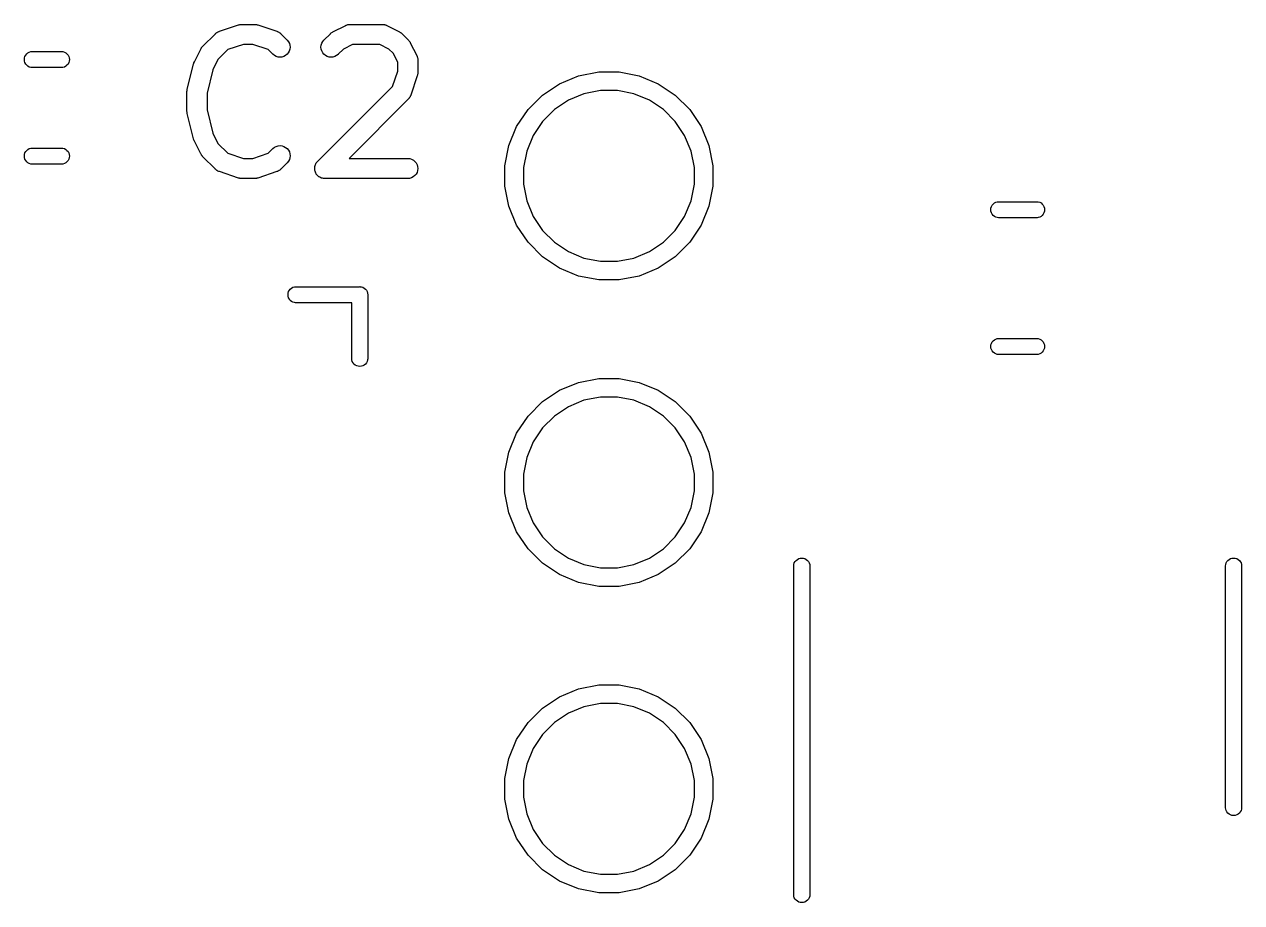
# Model space of a CAD drawing. Extents: x 102.5 to 118.7, y -90 to -77.9.
# Drawn here: x 108.67 to 117.75, y -84.41 to -77.86 of the extents above; entities that cross this region are included whole.
import ezdxf

# ---------------------------------------------------------------- set-up
doc = ezdxf.new("R2010")
doc.units = 0
doc.layers.add('BLACK', color=7, linetype='CONTINUOUS')

msp = doc.modelspace()

# ---------------------------------------------------------------- linework, layer by layer
at = {"layer": 'BLACK', "linetype": 'CONTINUOUS'}
for p, q in [((110.125, -77.9148), (110.268, -77.8672)), ((110.268, -77.8672), (110.269, -77.8669)), ((110.269, -77.8669), (110.273, -77.866)), ((110.273, -77.866), (110.277, -77.8648)), ((110.277, -77.8648), (110.28, -77.8645)), ((110.28, -77.8645), (110.283, -77.8639)), ((110.283, -77.8639), (110.287, -77.8638)), ((110.287, -77.8638), (110.292, -77.8634)), ((110.292, -77.8634), (110.387, -77.8634)), ((110.387, -77.8634), (110.388, -77.8634)), ((110.388, -77.8634), (110.392, -77.8639)), ((110.392, -77.8639), (110.396, -77.864)), ((110.396, -77.864), (110.399, -77.8647)), ((110.399, -77.8647), (110.402, -77.865)), ((110.402, -77.865), (110.406, -77.8663)), ((110.406, -77.8663), (110.411, -77.8672)), ((110.411, -77.8672), (110.553, -77.9148)), ((110.972, -77.9189), (111.068, -77.8713)), ((111.068, -77.8713), (111.069, -77.8708)), ((111.069, -77.8708), (111.071, -77.8701)), ((111.071, -77.8701), (111.073, -77.869)), ((111.073, -77.869), (111.077, -77.8676)), ((111.077, -77.8676), (111.082, -77.8658)), ((111.082, -77.8658), (111.084, -77.8654)), ((111.084, -77.8654), (111.087, -77.8648)), ((111.087, -77.8648), (111.092, -77.8643)), ((111.092, -77.8643), (111.097, -77.8635)), ((111.097, -77.8635), (111.099, -77.8636)), ((111.099, -77.8636), (111.101, -77.8634)), ((111.101, -77.8634), (111.339, -77.8634)), ((111.339, -77.8634), (111.34, -77.8634)), ((111.34, -77.8634), (111.342, -77.8636)), ((111.342, -77.8636), (111.345, -77.8636)), ((111.345, -77.8636), (111.35, -77.8644)), ((111.35, -77.8644), (111.355, -77.865)), ((111.355, -77.865), (111.357, -77.8657)), ((111.357, -77.8657), (111.359, -77.8661)), ((111.359, -77.8661), (111.364, -77.8679)), ((111.364, -77.8679), (111.369, -77.8694)), ((111.369, -77.8694), (111.371, -77.8705)), ((111.371, -77.8705), (111.373, -77.8713)), ((111.373, -77.8713), (111.468, -77.9189)), ((110, -78.0282), (110.096, -77.933)), ((110.096, -77.9322), (110.098, -77.9309)), ((110.096, -77.933), (110.096, -77.9322)), ((110.098, -77.9309), (110.1, -77.9293)), ((110.1, -77.9293), (110.104, -77.9263)), ((110.104, -77.9263), (110.108, -77.9231)), ((110.108, -77.9231), (110.11, -77.9221)), ((110.11, -77.9221), (110.112, -77.9208)), ((110.112, -77.9208), (110.116, -77.9187)), ((110.116, -77.9187), (110.121, -77.9164)), ((110.121, -77.9164), (110.123, -77.9157)), ((110.123, -77.9157), (110.125, -77.9148)), ((110.553, -77.9148), (110.554, -77.9152)), ((110.554, -77.9152), (110.556, -77.9161)), ((110.556, -77.9161), (110.559, -77.9168)), ((110.559, -77.9168), (110.563, -77.9192)), ((110.563, -77.9192), (110.568, -77.9213)), ((110.568, -77.9213), (110.569, -77.9226)), ((110.569, -77.9226), (110.571, -77.9237)), ((110.571, -77.9237), (110.575, -77.9269)), ((110.575, -77.9269), (110.58, -77.9299)), ((110.58, -77.9299), (110.581, -77.9316)), ((110.581, -77.9316), (110.583, -77.933)), ((110.583, -77.933), (110.63, -77.9806)), ((110.905, -77.9806), (110.953, -77.933)), ((110.953, -77.933), (110.954, -77.9322)), ((110.954, -77.9322), (110.957, -77.9296)), ((110.957, -77.9296), (110.96, -77.9267)), ((110.96, -77.9267), (110.963, -77.925)), ((110.963, -77.925), (110.965, -77.9231)), ((110.965, -77.9231), (110.969, -77.9212)), ((110.969, -77.9212), (110.972, -77.9189)), ((111.468, -77.9189), (111.469, -77.9194)), ((111.469, -77.9194), (111.472, -77.9217)), ((111.472, -77.9217), (111.476, -77.9237)), ((111.476, -77.9237), (111.479, -77.9257)), ((111.479, -77.9257), (111.481, -77.9274)), ((111.481, -77.9274), (111.484, -77.9303)), ((111.484, -77.9303), (111.488, -77.933)), ((111.488, -77.933), (111.535, -77.9806)), ((109.939, -78.1429), (109.986, -78.0477)), ((109.986, -78.0477), (109.987, -78.0468)), ((109.987, -78.0468), (109.989, -78.0432)), ((109.989, -78.0432), (109.991, -78.0395)), ((109.991, -78.0395), (109.993, -78.0371)), ((109.993, -78.0371), (109.995, -78.0345)), ((109.995, -78.0345), (109.998, -78.0315)), ((109.998, -78.0315), (110, -78.0282)), ((110.189, -78.0516), (110.115, -78.1257)), ((110.304, -78.0134), (110.189, -78.0516)), ((110.375, -78.0134), (110.304, -78.0134)), ((110.489, -78.0516), (110.375, -78.0134)), ((110.524, -78.0867), (110.489, -78.0516)), ((110.63, -77.9806), (110.631, -77.9813)), ((110.631, -77.9813), (110.64, -77.9928)), ((110.64, -77.9928), (110.647, -78.0058)), ((110.651, -78.049), (110.646, -78.0629)), ((110.647, -78.0058), (110.651, -78.0198)), ((110.651, -78.0198), (110.652, -78.0344)), ((110.652, -78.0344), (110.651, -78.049)), ((110.883, -78.0334), (110.885, -78.0188)), ((110.885, -78.0479), (110.883, -78.0334)), ((110.885, -78.0188), (110.889, -78.0048)), ((110.889, -78.062), (110.885, -78.0479)), ((110.889, -78.0048), (110.896, -77.9919)), ((110.896, -78.0749), (110.889, -78.062)), ((110.896, -77.9919), (110.905, -77.9806)), ((111.05, -78.0476), (111.011, -78.0867)), ((111.119, -78.0134), (111.05, -78.0476)), ((111.322, -78.0134), (111.119, -78.0134)), ((111.39, -78.0476), (111.322, -78.0134)), ((111.42, -78.078), (111.39, -78.0476)), ((111.535, -77.9806), (111.536, -77.9813)), ((111.536, -77.9813), (111.538, -77.9846)), ((111.538, -77.9846), (111.541, -77.9877)), ((111.541, -77.9877), (111.543, -77.9903)), ((111.543, -77.9903), (111.545, -77.9928)), ((111.545, -77.9928), (111.547, -77.9965)), ((111.547, -77.9965), (111.549, -78.0001)), ((111.549, -78.0001), (111.597, -78.0953)), ((108.671, -78.126), (108.672, -78.1142)), ((108.672, -78.1378), (108.671, -78.126)), ((108.672, -78.1142), (108.675, -78.1029)), ((108.675, -78.1491), (108.672, -78.1378)), ((108.675, -78.1029), (108.681, -78.0925)), ((108.681, -78.1595), (108.675, -78.1491)), ((108.681, -78.0925), (108.689, -78.0834)), ((108.689, -78.0834), (108.698, -78.0759)), ((108.698, -78.0759), (108.708, -78.0703)), ((108.708, -78.0703), (108.719, -78.0669)), ((108.719, -78.0669), (108.728, -78.066)), ((108.728, -78.066), (108.95, -78.066)), ((108.95, -78.066), (108.959, -78.0669)), ((108.959, -78.0669), (108.97, -78.0703)), ((108.97, -78.0703), (108.98, -78.0759)), ((108.98, -78.0759), (108.989, -78.0834)), ((108.989, -78.0834), (108.997, -78.0925)), ((108.997, -78.0925), (109.003, -78.1029)), ((109.003, -78.1491), (108.997, -78.1595)), ((109.003, -78.1029), (109.006, -78.1142)), ((109.006, -78.1378), (109.003, -78.1491)), ((109.006, -78.1142), (109.007, -78.126)), ((109.007, -78.126), (109.006, -78.1378)), ((109.934, -78.1566), (109.936, -78.1501)), ((109.936, -78.1501), (109.939, -78.1436)), ((109.939, -78.1433), (109.939, -78.1429)), ((109.939, -78.1436), (109.939, -78.1433)), ((110.115, -78.1257), (110.077, -78.2027)), ((110.536, -78.0959), (110.524, -78.0867)), ((110.549, -78.1029), (110.536, -78.0959)), ((110.563, -78.1071), (110.549, -78.1029)), ((110.577, -78.1086), (110.563, -78.1071)), ((110.592, -78.1072), (110.577, -78.1086)), ((110.606, -78.1031), (110.592, -78.1072)), ((110.619, -78.0962), (110.606, -78.1031)), ((110.63, -78.087), (110.619, -78.0962)), ((110.639, -78.0758), (110.63, -78.087)), ((110.646, -78.0629), (110.639, -78.0758)), ((110.905, -78.0863), (110.896, -78.0749)), ((110.916, -78.0957), (110.905, -78.0863)), ((110.929, -78.1027), (110.916, -78.0957)), ((110.943, -78.107), (110.929, -78.1027)), ((110.957, -78.1086), (110.943, -78.107)), ((110.972, -78.1073), (110.957, -78.1086)), ((110.986, -78.1033), (110.972, -78.1073)), ((110.999, -78.0965), (110.986, -78.1033)), ((111.011, -78.0874), (110.999, -78.0965)), ((111.011, -78.0867), (111.011, -78.0874)), ((111.455, -78.1466), (111.42, -78.078)), ((111.455, -78.2119), (111.455, -78.1466)), ((111.597, -78.0953), (111.597, -78.0963)), ((111.597, -78.0963), (111.598, -78.0983)), ((111.598, -78.0983), (111.599, -78.1003)), ((111.599, -78.1003), (111.601, -78.1052)), ((111.601, -78.1052), (111.602, -78.11)), ((111.602, -78.11), (111.603, -78.1122)), ((111.603, -78.1122), (111.603, -78.1143)), ((111.603, -78.1143), (111.604, -78.1194)), ((111.604, -78.1194), (111.605, -78.1245)), ((111.605, -78.1245), (111.604, -78.1267)), ((111.604, -78.1267), (111.605, -78.1289)), ((111.605, -78.1289), (111.605, -78.2241)), ((108.689, -78.1686), (108.681, -78.1595)), ((108.698, -78.1761), (108.689, -78.1686)), ((108.708, -78.1817), (108.698, -78.1761)), ((108.719, -78.1851), (108.708, -78.1817)), ((108.728, -78.186), (108.719, -78.1851)), ((108.95, -78.186), (108.728, -78.186)), ((108.959, -78.1851), (108.95, -78.186)), ((108.97, -78.1817), (108.959, -78.1851)), ((108.98, -78.1761), (108.97, -78.1817)), ((108.989, -78.1686), (108.98, -78.1761)), ((108.997, -78.1595), (108.989, -78.1686)), ((109.886, -78.3488), (109.933, -78.1583)), ((109.933, -78.1573), (109.934, -78.1569)), ((109.933, -78.1583), (109.933, -78.1573)), ((109.934, -78.1569), (109.934, -78.1566)), ((110.077, -78.2027), (110.033, -78.3762)), ((111.417, -78.3264), (111.455, -78.2119)), ((111.602, -78.2437), (111.601, -78.2478)), ((111.603, -78.2397), (111.602, -78.2437)), ((111.604, -78.2335), (111.603, -78.2366)), ((111.603, -78.2366), (111.603, -78.2397)), ((111.605, -78.2251), (111.604, -78.2293)), ((111.604, -78.2293), (111.604, -78.2335)), ((111.605, -78.2241), (111.605, -78.2251)), ((112.804, -78.2476), (112.954, -78.2178)), ((112.954, -78.2178), (113.106, -78.2178)), ((113.106, -78.2178), (113.256, -78.2476)), ((110.858, -78.8853), (111.417, -78.3264)), ((111.601, -78.2478), (111.553, -78.3907)), ((112.535, -78.3911), (112.662, -78.3061)), ((112.662, -78.3061), (112.804, -78.2476)), ((113.256, -78.2476), (113.398, -78.3061)), ((113.398, -78.3061), (113.525, -78.3911)), ((109.883, -78.3632), (109.884, -78.3573)), ((109.883, -78.3646), (109.883, -78.3632)), ((109.883, -78.3659), (109.883, -78.3646)), ((109.883, -78.367), (109.883, -78.3659)), ((109.883, -78.5098), (109.883, -78.367)), ((109.884, -78.3573), (109.885, -78.3514)), ((109.885, -78.3501), (109.886, -78.3488)), ((109.885, -78.3514), (109.885, -78.3501)), ((110.033, -78.3762), (110.033, -78.5006)), ((111.535, -78.42), (111.092, -78.8634)), ((111.537, -78.4183), (111.535, -78.42)), ((111.538, -78.4168), (111.537, -78.4183)), ((111.541, -78.4126), (111.538, -78.4168)), ((111.544, -78.4087), (111.541, -78.4126)), ((111.545, -78.4067), (111.544, -78.4087)), ((111.547, -78.4049), (111.545, -78.4067)), ((111.549, -78.4003), (111.547, -78.4049)), ((111.551, -78.3958), (111.549, -78.4003)), ((111.552, -78.3937), (111.551, -78.3958)), ((111.553, -78.3917), (111.552, -78.3937)), ((111.553, -78.3907), (111.553, -78.3917)), ((112.427, -78.4992), (112.535, -78.3911)), ((112.844, -78.3816), (112.728, -78.4296)), ((112.967, -78.3571), (112.844, -78.3816)), ((113.093, -78.3571), (112.967, -78.3571)), ((113.216, -78.3816), (113.093, -78.3571)), ((113.332, -78.4296), (113.216, -78.3816)), ((113.525, -78.3911), (113.633, -78.4992)), ((109.883, -78.5111), (109.883, -78.5098)), ((109.883, -78.5125), (109.883, -78.5111)), ((109.884, -78.5184), (109.883, -78.5125)), ((110.033, -78.5006), (110.077, -78.6741)), ((112.342, -78.6263), (112.427, -78.4992)), ((112.624, -78.4993), (112.535, -78.588)), ((112.728, -78.4296), (112.624, -78.4993)), ((113.436, -78.4993), (113.332, -78.4296)), ((113.525, -78.588), (113.436, -78.4993)), ((113.633, -78.4992), (113.718, -78.6263)), ((109.885, -78.5244), (109.884, -78.5184)), ((109.885, -78.5257), (109.885, -78.5244)), ((109.885, -78.527), (109.885, -78.5257)), ((109.886, -78.528), (109.885, -78.527)), ((109.933, -78.7185), (109.886, -78.528)), ((112.535, -78.588), (112.466, -78.6923)), ((113.594, -78.6923), (113.525, -78.588)), ((110.077, -78.6741), (110.115, -78.7511)), ((112.284, -78.7676), (112.342, -78.6263)), ((112.466, -78.6923), (112.418, -78.8082)), ((113.642, -78.8082), (113.594, -78.6923)), ((113.718, -78.6263), (113.776, -78.7676)), ((108.708, -78.7903), (108.719, -78.7869)), ((108.719, -78.7869), (108.728, -78.786)), ((108.728, -78.786), (108.95, -78.786)), ((108.95, -78.786), (108.959, -78.7869)), ((108.959, -78.7869), (108.97, -78.7903)), ((109.933, -78.7188), (109.933, -78.7185)), ((109.933, -78.7191), (109.933, -78.7188)), ((109.936, -78.7256), (109.933, -78.7191)), ((109.938, -78.7323), (109.936, -78.7256)), ((109.938, -78.7326), (109.938, -78.7323)), ((109.938, -78.7329), (109.938, -78.7326)), ((109.939, -78.7338), (109.938, -78.7329)), ((109.986, -78.8291), (109.939, -78.7338)), ((110.115, -78.7511), (110.189, -78.8252)), ((110.525, -78.7894), (110.536, -78.7802)), ((110.536, -78.7802), (110.549, -78.7735)), ((110.549, -78.7735), (110.564, -78.7694)), ((110.564, -78.7694), (110.578, -78.7681)), ((110.578, -78.7681), (110.593, -78.7697)), ((110.593, -78.7697), (110.607, -78.7741)), ((110.607, -78.7741), (110.619, -78.7811)), ((110.619, -78.7811), (110.631, -78.7905)), ((112.254, -78.9175), (112.284, -78.7676)), ((113.776, -78.7676), (113.806, -78.9175)), ((108.671, -78.846), (108.672, -78.8342)), ((108.672, -78.8578), (108.671, -78.846)), ((108.672, -78.8342), (108.675, -78.8229)), ((108.675, -78.8691), (108.672, -78.8578)), ((108.675, -78.8229), (108.681, -78.8125)), ((108.681, -78.8795), (108.675, -78.8691)), ((108.681, -78.8125), (108.689, -78.8034)), ((108.689, -78.8034), (108.698, -78.7959)), ((108.698, -78.7959), (108.708, -78.7903)), ((108.97, -78.7903), (108.98, -78.7959)), ((108.98, -78.7959), (108.989, -78.8034)), ((108.989, -78.8034), (108.997, -78.8125)), ((108.997, -78.8125), (109.003, -78.8229)), ((109.003, -78.8691), (108.997, -78.8795)), ((109.003, -78.8229), (109.006, -78.8342)), ((109.006, -78.8578), (109.003, -78.8691)), ((109.006, -78.8342), (109.007, -78.846)), ((109.007, -78.846), (109.006, -78.8578)), ((109.989, -78.8326), (109.986, -78.8291)), ((109.991, -78.8364), (109.989, -78.8326)), ((109.993, -78.8388), (109.991, -78.8364)), ((109.994, -78.8415), (109.993, -78.8388)), ((109.997, -78.8445), (109.994, -78.8415)), ((110, -78.8478), (109.997, -78.8445)), ((110, -78.8486), (110, -78.8478)), ((110.096, -78.9438), (110, -78.8486)), ((110.189, -78.8252), (110.304, -78.8634)), ((110.304, -78.8634), (110.375, -78.8634)), ((110.375, -78.8634), (110.489, -78.8252)), ((110.489, -78.8252), (110.524, -78.7901)), ((110.524, -78.7901), (110.525, -78.7894)), ((110.631, -78.7905), (110.64, -78.8019)), ((110.64, -78.8019), (110.647, -78.8148)), ((110.647, -78.872), (110.64, -78.8849)), ((110.647, -78.8148), (110.651, -78.8288)), ((110.651, -78.858), (110.647, -78.872)), ((110.651, -78.8288), (110.652, -78.8434)), ((110.652, -78.8434), (110.651, -78.858)), ((111.092, -78.8634), (111.53, -78.8634)), ((111.53, -78.8634), (111.531, -78.8634)), ((111.531, -78.8634), (111.545, -78.865)), ((111.545, -78.865), (111.559, -78.8694)), ((111.559, -78.8694), (111.572, -78.8765)), ((111.572, -78.8765), (111.583, -78.8859)), ((112.418, -78.8082), (112.393, -78.9313)), ((113.667, -78.9313), (113.642, -78.8082)), ((108.689, -78.8886), (108.681, -78.8795)), ((108.698, -78.8961), (108.689, -78.8886)), ((108.708, -78.9017), (108.698, -78.8961)), ((108.719, -78.9051), (108.708, -78.9017)), ((108.728, -78.906), (108.719, -78.9051)), ((108.95, -78.906), (108.728, -78.906)), ((108.959, -78.9051), (108.95, -78.906)), ((108.97, -78.9017), (108.959, -78.9051)), ((108.98, -78.8961), (108.97, -78.9017)), ((108.989, -78.8886), (108.98, -78.8961)), ((108.997, -78.8795), (108.989, -78.8886)), ((110.097, -78.9452), (110.096, -78.9438)), ((110.099, -78.9468), (110.097, -78.9452)), ((110.103, -78.9498), (110.099, -78.9468)), ((110.107, -78.9531), (110.103, -78.9498)), ((110.109, -78.9541), (110.107, -78.9531)), ((110.111, -78.9554), (110.109, -78.9541)), ((110.115, -78.9576), (110.111, -78.9554)), ((110.12, -78.96), (110.115, -78.9576)), ((110.122, -78.9606), (110.12, -78.96)), ((110.124, -78.9616), (110.122, -78.9606)), ((110.125, -78.9619), (110.124, -78.9616)), ((110.268, -79.0095), (110.125, -78.9619)), ((110.553, -78.9619), (110.411, -79.0095)), ((110.555, -78.961), (110.553, -78.9619)), ((110.558, -78.9604), (110.555, -78.961)), ((110.562, -78.958), (110.558, -78.9604)), ((110.567, -78.956), (110.562, -78.958)), ((110.569, -78.9547), (110.567, -78.956)), ((110.571, -78.9537), (110.569, -78.9547)), ((110.575, -78.9505), (110.571, -78.9537)), ((110.579, -78.9475), (110.575, -78.9505)), ((110.58, -78.9459), (110.579, -78.9475)), ((110.582, -78.9445), (110.58, -78.9459)), ((110.583, -78.9438), (110.582, -78.9445)), ((110.63, -78.8962), (110.583, -78.9438)), ((110.64, -78.8849), (110.63, -78.8962)), ((110.836, -78.9308), (110.837, -78.9236)), ((110.836, -78.9379), (110.836, -78.9308)), ((110.836, -78.938), (110.836, -78.9379)), ((110.836, -78.9381), (110.836, -78.938)), ((110.836, -78.9453), (110.836, -78.9381)), ((110.837, -78.9524), (110.836, -78.9453)), ((110.837, -78.9233), (110.839, -78.9164)), ((110.837, -78.9234), (110.837, -78.9233)), ((110.837, -78.9236), (110.837, -78.9234)), ((110.837, -78.9526), (110.837, -78.9524)), ((110.837, -78.9527), (110.837, -78.9526)), ((110.839, -78.9596), (110.837, -78.9527)), ((110.839, -78.9164), (110.841, -78.9096)), ((110.841, -78.9665), (110.839, -78.9596)), ((110.841, -78.9094), (110.842, -78.9093)), ((110.841, -78.9096), (110.841, -78.9094)), ((110.841, -78.9666), (110.841, -78.9665)), ((110.841, -78.9667), (110.841, -78.9666)), ((110.845, -78.9733), (110.841, -78.9667)), ((110.842, -78.9093), (110.845, -78.903)), ((110.845, -78.903), (110.848, -78.8967)), ((110.848, -78.8964), (110.853, -78.8909)), ((110.848, -78.8966), (110.848, -78.8964)), ((110.848, -78.8967), (110.848, -78.8966)), ((110.853, -78.8909), (110.858, -78.8853)), ((111.583, -78.8859), (111.592, -78.8973)), ((111.592, -78.8973), (111.599, -78.9103)), ((111.599, -78.9674), (111.592, -78.9803)), ((111.599, -78.9103), (111.603, -78.9243)), ((111.603, -78.9535), (111.599, -78.9674)), ((111.603, -78.9243), (111.605, -78.9389)), ((111.605, -78.9389), (111.603, -78.9535)), ((112.254, -79.0705), (112.254, -78.9175)), ((112.393, -78.9313), (112.393, -79.0567)), ((113.667, -79.0567), (113.667, -78.9313)), ((113.806, -78.9175), (113.806, -79.0705)), ((110.272, -79.0105), (110.268, -79.0095)), ((110.276, -79.0117), (110.272, -79.0105)), ((110.279, -79.0121), (110.276, -79.0117)), ((110.282, -79.0128), (110.279, -79.0121)), ((110.286, -79.0129), (110.282, -79.0128)), ((110.291, -79.0134), (110.286, -79.0129)), ((110.292, -79.0134), (110.291, -79.0134)), ((110.387, -79.0134), (110.292, -79.0134)), ((110.391, -79.013), (110.387, -79.0134)), ((110.395, -79.0129), (110.391, -79.013)), ((110.398, -79.0123), (110.395, -79.0129)), ((110.401, -79.012), (110.398, -79.0123)), ((110.405, -79.0107), (110.401, -79.012)), ((110.41, -79.0099), (110.405, -79.0107)), ((110.411, -79.0095), (110.41, -79.0099)), ((110.848, -78.9794), (110.845, -78.9733)), ((110.848, -78.9795), (110.848, -78.9794)), ((110.848, -78.9797), (110.848, -78.9795)), ((110.853, -78.9853), (110.848, -78.9797)), ((110.857, -78.9909), (110.853, -78.9853)), ((110.857, -78.991), (110.857, -78.9909)), ((110.857, -78.9909), (110.857, -78.9909)), ((110.863, -78.9956), (110.857, -78.991)), ((110.868, -79.0003), (110.863, -78.9956)), ((110.869, -79.0004), (110.868, -79.0003)), ((110.868, -79.0003), (110.868, -79.0003)), ((110.875, -79.0039), (110.869, -79.0004)), ((110.881, -79.0073), (110.875, -79.0039)), ((110.881, -79.0074), (110.881, -79.0073)), ((110.888, -79.0096), (110.881, -79.0074)), ((110.881, -79.0074), (110.881, -79.0074)), ((110.895, -79.0117), (110.888, -79.0096)), ((110.895, -79.0118), (110.895, -79.0117)), ((110.902, -79.0126), (110.895, -79.0118)), ((110.895, -79.0118), (110.895, -79.0118)), ((110.91, -79.0134), (110.902, -79.0126)), ((110.911, -79.0134), (110.91, -79.0134)), ((110.91, -79.0134), (110.91, -79.0134)), ((110.91, -79.0134), (110.91, -79.0134)), ((110.91, -79.0134), (110.91, -79.0134)), ((111.53, -79.0134), (110.911, -79.0134)), ((111.544, -79.012), (111.53, -79.0134)), ((111.558, -79.0077), (111.544, -79.012)), ((111.571, -79.0008), (111.558, -79.0077)), ((111.583, -78.9916), (111.571, -79.0008)), ((111.592, -78.9803), (111.583, -78.9916)), ((112.393, -79.0567), (112.418, -79.1798)), ((113.642, -79.1798), (113.667, -79.0567)), ((112.284, -79.2204), (112.254, -79.0705)), ((113.806, -79.0705), (113.776, -79.2204)), ((112.342, -79.3617), (112.284, -79.2204)), ((112.418, -79.1798), (112.466, -79.2957)), ((113.594, -79.2957), (113.642, -79.1798)), ((113.776, -79.2204), (113.718, -79.3617)), ((115.877, -79.246), (115.878, -79.2342)), ((115.878, -79.2342), (115.882, -79.2229)), ((115.882, -79.2229), (115.887, -79.2125)), ((115.887, -79.2125), (115.895, -79.2034)), ((115.895, -79.2034), (115.904, -79.1959)), ((115.904, -79.1959), (115.914, -79.1903)), ((115.914, -79.1903), (115.926, -79.1869)), ((115.926, -79.1869), (115.934, -79.186)), ((115.934, -79.186), (116.222, -79.186)), ((116.222, -79.186), (116.23, -79.1869)), ((116.23, -79.1869), (116.242, -79.1903)), ((116.242, -79.1903), (116.252, -79.1959)), ((116.252, -79.1959), (116.261, -79.2034)), ((116.261, -79.2034), (116.269, -79.2125)), ((116.269, -79.2125), (116.274, -79.2229)), ((116.274, -79.2229), (116.278, -79.2342)), ((116.278, -79.2342), (116.279, -79.246)), ((112.466, -79.2957), (112.535, -79.4)), ((113.525, -79.4), (113.594, -79.2957)), ((115.878, -79.2578), (115.877, -79.246)), ((115.882, -79.2691), (115.878, -79.2578)), ((115.887, -79.2795), (115.882, -79.2691)), ((115.895, -79.2886), (115.887, -79.2795)), ((115.904, -79.2961), (115.895, -79.2886)), ((115.914, -79.3017), (115.904, -79.2961)), ((115.926, -79.3051), (115.914, -79.3017)), ((115.934, -79.306), (115.926, -79.3051)), ((116.222, -79.306), (115.934, -79.306)), ((116.23, -79.3051), (116.222, -79.306)), ((116.242, -79.3017), (116.23, -79.3051)), ((116.252, -79.2961), (116.242, -79.3017)), ((116.261, -79.2886), (116.252, -79.2961)), ((116.269, -79.2795), (116.261, -79.2886)), ((116.274, -79.2691), (116.269, -79.2795)), ((116.278, -79.2578), (116.274, -79.2691)), ((116.279, -79.246), (116.278, -79.2578)), ((112.427, -79.4888), (112.342, -79.3617)), ((112.535, -79.4), (112.624, -79.4887)), ((113.436, -79.4887), (113.525, -79.4)), ((113.718, -79.3617), (113.633, -79.4888)), ((112.535, -79.5969), (112.427, -79.4888)), ((112.624, -79.4887), (112.728, -79.5584)), ((113.332, -79.5584), (113.436, -79.4887)), ((113.633, -79.4888), (113.525, -79.5969)), ((112.662, -79.6819), (112.535, -79.5969)), ((112.728, -79.5584), (112.844, -79.6064)), ((113.216, -79.6064), (113.332, -79.5584)), ((113.525, -79.5969), (113.398, -79.6819)), ((112.804, -79.7404), (112.662, -79.6819)), ((112.844, -79.6064), (112.967, -79.6309)), ((112.967, -79.6309), (113.093, -79.6309)), ((113.093, -79.6309), (113.216, -79.6064)), ((113.398, -79.6819), (113.256, -79.7404)), ((112.954, -79.7702), (112.804, -79.7404)), ((113.106, -79.7702), (112.954, -79.7702)), ((113.256, -79.7404), (113.106, -79.7702)), ((110.637, -79.88), (110.638, -79.8682)), ((110.638, -79.8682), (110.641, -79.8569)), ((110.641, -79.8569), (110.647, -79.8465)), ((110.647, -79.8465), (110.654, -79.8374)), ((110.654, -79.8374), (110.664, -79.8299)), ((110.664, -79.8299), (110.674, -79.8243)), ((110.674, -79.8243), (110.685, -79.8209)), ((110.685, -79.8209), (110.694, -79.82)), ((110.694, -79.82), (111.169, -79.82)), ((111.169, -79.82), (111.172, -79.8197)), ((111.172, -79.8197), (111.175, -79.82)), ((111.175, -79.82), (111.184, -79.8209)), ((111.184, -79.8209), (111.195, -79.8243)), ((111.195, -79.8243), (111.205, -79.8299)), ((111.205, -79.8299), (111.215, -79.8374)), ((111.215, -79.8374), (111.222, -79.8465)), ((111.222, -79.8465), (111.228, -79.8569)), ((111.228, -79.8569), (111.231, -79.8682)), ((111.231, -79.8682), (111.232, -79.88)), ((110.638, -79.8918), (110.637, -79.88)), ((110.641, -79.9031), (110.638, -79.8918)), ((110.647, -79.9135), (110.641, -79.9031)), ((110.654, -79.9226), (110.647, -79.9135)), ((110.664, -79.9301), (110.654, -79.9226)), ((110.674, -79.9357), (110.664, -79.9301)), ((110.685, -79.9391), (110.674, -79.9357)), ((110.694, -79.94), (110.685, -79.9391)), ((111.112, -79.94), (110.694, -79.94)), ((111.112, -80.3579), (111.112, -79.94)), ((111.232, -79.88), (111.232, -79.8829)), ((111.232, -79.8829), (111.232, -80.3579)), ((115.882, -80.2429), (115.887, -80.2325)), ((115.887, -80.2325), (115.895, -80.2234)), ((115.895, -80.2234), (115.904, -80.2159)), ((115.904, -80.2159), (115.914, -80.2103)), ((115.914, -80.2103), (115.926, -80.2069)), ((115.926, -80.2069), (115.934, -80.206)), ((115.934, -80.206), (116.222, -80.206)), ((116.222, -80.206), (116.23, -80.2069)), ((116.23, -80.2069), (116.242, -80.2103)), ((116.242, -80.2103), (116.252, -80.2159)), ((116.252, -80.2159), (116.261, -80.2234)), ((116.261, -80.2234), (116.269, -80.2325)), ((116.269, -80.2325), (116.274, -80.2429)), ((115.877, -80.266), (115.878, -80.2542)), ((115.878, -80.2778), (115.877, -80.266)), ((115.878, -80.2542), (115.882, -80.2429)), ((115.882, -80.2891), (115.878, -80.2778)), ((115.887, -80.2995), (115.882, -80.2891)), ((115.895, -80.3086), (115.887, -80.2995)), ((115.904, -80.3161), (115.895, -80.3086)), ((115.914, -80.3217), (115.904, -80.3161)), ((115.926, -80.3251), (115.914, -80.3217)), ((115.934, -80.326), (115.926, -80.3251)), ((116.222, -80.326), (115.934, -80.326)), ((116.23, -80.3251), (116.222, -80.326)), ((116.242, -80.3217), (116.23, -80.3251)), ((116.252, -80.3161), (116.242, -80.3217)), ((116.261, -80.3086), (116.252, -80.3161)), ((116.269, -80.2995), (116.261, -80.3086)), ((116.274, -80.2891), (116.269, -80.2995)), ((116.274, -80.2429), (116.278, -80.2542)), ((116.278, -80.2778), (116.274, -80.2891)), ((116.278, -80.2542), (116.279, -80.266)), ((116.279, -80.266), (116.278, -80.2778)), ((111.113, -80.3668), (111.112, -80.3579)), ((111.116, -80.3781), (111.113, -80.3668)), ((111.122, -80.3885), (111.116, -80.3781)), ((111.129, -80.3976), (111.122, -80.3885)), ((111.139, -80.4051), (111.129, -80.3976)), ((111.149, -80.4107), (111.139, -80.4051)), ((111.16, -80.4141), (111.149, -80.4107)), ((111.172, -80.4153), (111.16, -80.4141)), ((111.184, -80.4141), (111.172, -80.4153)), ((111.195, -80.4107), (111.184, -80.4141)), ((111.205, -80.4051), (111.195, -80.4107)), ((111.215, -80.3976), (111.205, -80.4051)), ((111.222, -80.3885), (111.215, -80.3976)), ((111.228, -80.3781), (111.222, -80.3885)), ((111.231, -80.3668), (111.228, -80.3781)), ((111.232, -80.3579), (111.231, -80.3668)), ((112.804, -80.5336), (112.954, -80.5038)), ((112.954, -80.5038), (113.106, -80.5038)), ((113.106, -80.5038), (113.256, -80.5336)), ((112.535, -80.6771), (112.662, -80.5921)), ((112.662, -80.5921), (112.804, -80.5336)), ((113.256, -80.5336), (113.398, -80.5921)), ((113.398, -80.5921), (113.525, -80.6771)), ((112.427, -80.7852), (112.535, -80.6771)), ((112.844, -80.6676), (112.728, -80.7156)), ((112.967, -80.6431), (112.844, -80.6676)), ((113.093, -80.6431), (112.967, -80.6431)), ((113.216, -80.6676), (113.093, -80.6431)), ((113.332, -80.7156), (113.216, -80.6676)), ((113.525, -80.6771), (113.633, -80.7852)), ((112.342, -80.9123), (112.427, -80.7852)), ((112.728, -80.7156), (112.624, -80.7853)), ((113.436, -80.7853), (113.332, -80.7156)), ((113.633, -80.7852), (113.718, -80.9123)), ((112.535, -80.874), (112.466, -80.9783)), ((112.624, -80.7853), (112.535, -80.874)), ((113.525, -80.874), (113.436, -80.7853)), ((113.594, -80.9783), (113.525, -80.874)), ((112.284, -81.0536), (112.342, -80.9123)), ((113.718, -80.9123), (113.776, -81.0536)), ((112.254, -81.2035), (112.284, -81.0536)), ((112.466, -80.9783), (112.418, -81.0942)), ((113.642, -81.0942), (113.594, -80.9783)), ((113.776, -81.0536), (113.806, -81.2035)), ((112.418, -81.0942), (112.393, -81.2173)), ((113.667, -81.2173), (113.642, -81.0942)), ((112.254, -81.3565), (112.254, -81.2035)), ((112.393, -81.2173), (112.393, -81.3427)), ((113.667, -81.3427), (113.667, -81.2173)), ((113.806, -81.2035), (113.806, -81.3565)), ((112.284, -81.5064), (112.254, -81.3565)), ((112.393, -81.3427), (112.418, -81.4658)), ((113.642, -81.4658), (113.667, -81.3427)), ((113.806, -81.3565), (113.776, -81.5064)), ((112.342, -81.6477), (112.284, -81.5064)), ((112.418, -81.4658), (112.466, -81.5817)), ((113.594, -81.5817), (113.642, -81.4658)), ((113.776, -81.5064), (113.718, -81.6477)), ((112.466, -81.5817), (112.535, -81.686)), ((113.525, -81.686), (113.594, -81.5817)), ((112.427, -81.7748), (112.342, -81.6477)), ((112.535, -81.686), (112.624, -81.7747)), ((113.436, -81.7747), (113.525, -81.686)), ((113.718, -81.6477), (113.633, -81.7748)), ((112.535, -81.8829), (112.427, -81.7748)), ((112.624, -81.7747), (112.728, -81.8444)), ((113.332, -81.8444), (113.436, -81.7747)), ((113.633, -81.7748), (113.525, -81.8829)), ((112.728, -81.8444), (112.844, -81.8924)), ((113.216, -81.8924), (113.332, -81.8444)), ((114.412, -81.8809), (114.418, -81.8705)), ((114.418, -81.8705), (114.425, -81.8614)), ((114.425, -81.8614), (114.435, -81.8539)), ((114.435, -81.8539), (114.445, -81.8483)), ((114.445, -81.8483), (114.456, -81.8449)), ((114.456, -81.8449), (114.468, -81.8437)), ((114.468, -81.8437), (114.48, -81.8449)), ((114.48, -81.8449), (114.491, -81.8483)), ((114.491, -81.8483), (114.501, -81.8539)), ((114.501, -81.8539), (114.511, -81.8614)), ((114.511, -81.8614), (114.518, -81.8705)), ((114.518, -81.8705), (114.524, -81.8809)), ((117.632, -81.8809), (117.638, -81.8705)), ((117.638, -81.8705), (117.645, -81.8614)), ((117.645, -81.8614), (117.655, -81.8539)), ((117.655, -81.8539), (117.665, -81.8483)), ((117.665, -81.8483), (117.676, -81.8449)), ((117.676, -81.8449), (117.688, -81.8437)), ((117.688, -81.8437), (117.7, -81.8449)), ((117.7, -81.8449), (117.711, -81.8483)), ((117.711, -81.8483), (117.721, -81.8539)), ((117.721, -81.8539), (117.731, -81.8614)), ((117.731, -81.8614), (117.738, -81.8705)), ((117.738, -81.8705), (117.744, -81.8809)), ((112.662, -81.9679), (112.535, -81.8829)), ((112.844, -81.8924), (112.967, -81.9169)), ((112.967, -81.9169), (113.093, -81.9169)), ((113.093, -81.9169), (113.216, -81.8924)), ((113.525, -81.8829), (113.398, -81.9679)), ((114.408, -81.9011), (114.409, -81.8922)), ((114.408, -84.3569), (114.408, -81.9011)), ((114.409, -81.8922), (114.412, -81.8809)), ((114.524, -81.8809), (114.527, -81.8922)), ((114.527, -81.8922), (114.528, -81.9011)), ((114.528, -81.9011), (114.528, -84.3569)), ((117.628, -81.9011), (117.629, -81.8922)), ((117.628, -83.7069), (117.628, -81.9011)), ((117.629, -81.8922), (117.632, -81.8809)), ((117.744, -81.8809), (117.747, -81.8922)), ((117.747, -81.8922), (117.748, -81.9011)), ((117.748, -81.9011), (117.748, -83.7069)), ((112.804, -82.0264), (112.662, -81.9679)), ((112.954, -82.0562), (112.804, -82.0264)), ((113.256, -82.0264), (113.106, -82.0562)), ((113.398, -81.9679), (113.256, -82.0264)), ((113.106, -82.0562), (112.954, -82.0562)), ((112.662, -82.8781), (112.804, -82.8196)), ((112.804, -82.8196), (112.954, -82.7898)), ((112.954, -82.7898), (113.106, -82.7898)), ((113.106, -82.7898), (113.256, -82.8196)), ((113.256, -82.8196), (113.398, -82.8781)), ((112.427, -83.0712), (112.535, -82.9631)), ((112.535, -82.9631), (112.662, -82.8781)), ((112.844, -82.9536), (112.728, -83.0016)), ((112.967, -82.9291), (112.844, -82.9536)), ((113.093, -82.9291), (112.967, -82.9291)), ((113.216, -82.9536), (113.093, -82.9291)), ((113.332, -83.0016), (113.216, -82.9536)), ((113.398, -82.8781), (113.525, -82.9631)), ((113.525, -82.9631), (113.633, -83.0712)), ((112.728, -83.0016), (112.624, -83.0713)), ((113.436, -83.0713), (113.332, -83.0016)), ((112.342, -83.1983), (112.427, -83.0712)), ((112.624, -83.0713), (112.535, -83.16)), ((113.525, -83.16), (113.436, -83.0713)), ((113.633, -83.0712), (113.718, -83.1983)), ((112.284, -83.3396), (112.342, -83.1983)), ((112.535, -83.16), (112.466, -83.2643)), ((113.594, -83.2643), (113.525, -83.16)), ((113.718, -83.1983), (113.776, -83.3396)), ((112.466, -83.2643), (112.418, -83.3802)), ((113.642, -83.3802), (113.594, -83.2643)), ((112.254, -83.4895), (112.284, -83.3396)), ((112.418, -83.3802), (112.393, -83.5033)), ((113.667, -83.5033), (113.642, -83.3802)), ((113.776, -83.3396), (113.806, -83.4895)), ((112.254, -83.6425), (112.254, -83.4895)), ((112.393, -83.5033), (112.393, -83.6287)), ((113.667, -83.6287), (113.667, -83.5033)), ((113.806, -83.4895), (113.806, -83.6425)), ((112.284, -83.7924), (112.254, -83.6425)), ((112.393, -83.6287), (112.418, -83.7518)), ((113.642, -83.7518), (113.667, -83.6287)), ((113.806, -83.6425), (113.776, -83.7924)), ((112.418, -83.7518), (112.466, -83.8677)), ((113.594, -83.8677), (113.642, -83.7518)), ((117.629, -83.7158), (117.628, -83.7069)), ((117.632, -83.7271), (117.629, -83.7158)), ((117.638, -83.7375), (117.632, -83.7271)), ((117.645, -83.7466), (117.638, -83.7375)), ((117.655, -83.7541), (117.645, -83.7466)), ((117.665, -83.7597), (117.655, -83.7541)), ((117.676, -83.7631), (117.665, -83.7597)), ((117.688, -83.7643), (117.676, -83.7631)), ((117.7, -83.7631), (117.688, -83.7643)), ((117.711, -83.7597), (117.7, -83.7631)), ((117.721, -83.7541), (117.711, -83.7597)), ((117.731, -83.7466), (117.721, -83.7541)), ((117.738, -83.7375), (117.731, -83.7466)), ((117.744, -83.7271), (117.738, -83.7375)), ((117.747, -83.7158), (117.744, -83.7271)), ((117.748, -83.7069), (117.747, -83.7158)), ((112.342, -83.9337), (112.284, -83.7924)), ((112.466, -83.8677), (112.535, -83.972)), ((113.525, -83.972), (113.594, -83.8677)), ((113.776, -83.7924), (113.718, -83.9337)), ((112.427, -84.0608), (112.342, -83.9337)), ((113.718, -83.9337), (113.633, -84.0608)), ((112.535, -83.972), (112.624, -84.0607)), ((113.436, -84.0607), (113.525, -83.972)), ((112.535, -84.1689), (112.427, -84.0608)), ((112.624, -84.0607), (112.728, -84.1304)), ((112.728, -84.1304), (112.844, -84.1784)), ((113.216, -84.1784), (113.332, -84.1304)), ((113.332, -84.1304), (113.436, -84.0607)), ((113.633, -84.0608), (113.525, -84.1689)), ((112.662, -84.2539), (112.535, -84.1689)), ((112.844, -84.1784), (112.967, -84.2029)), ((112.967, -84.2029), (113.093, -84.2029)), ((113.093, -84.2029), (113.216, -84.1784)), ((113.525, -84.1689), (113.398, -84.2539)), ((112.804, -84.3124), (112.662, -84.2539)), ((112.954, -84.3422), (112.804, -84.3124)), ((113.256, -84.3124), (113.106, -84.3422)), ((113.398, -84.2539), (113.256, -84.3124)), ((113.106, -84.3422), (112.954, -84.3422)), ((114.409, -84.3658), (114.408, -84.3569)), ((114.412, -84.3771), (114.409, -84.3658)), ((114.418, -84.3875), (114.412, -84.3771)), ((114.425, -84.3966), (114.418, -84.3875)), ((114.435, -84.4041), (114.425, -84.3966)), ((114.445, -84.4097), (114.435, -84.4041)), ((114.456, -84.4131), (114.445, -84.4097)), ((114.468, -84.4143), (114.456, -84.4131)), ((114.48, -84.4131), (114.468, -84.4143)), ((114.491, -84.4097), (114.48, -84.4131)), ((114.501, -84.4041), (114.491, -84.4097)), ((114.511, -84.3966), (114.501, -84.4041)), ((114.518, -84.3875), (114.511, -84.3966)), ((114.524, -84.3771), (114.518, -84.3875)), ((114.527, -84.3658), (114.524, -84.3771)), ((114.528, -84.3569), (114.527, -84.3658))]:
    msp.add_line(p, q, dxfattribs=at)

doc.saveas('drawing.dxf')
